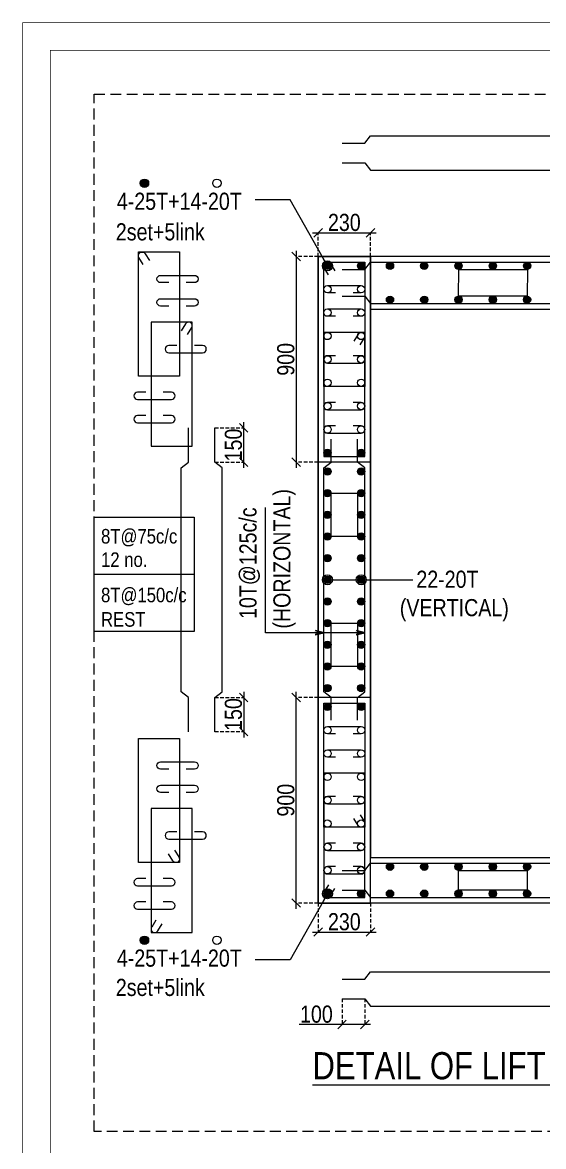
# Model space of a CAD drawing. Header units: millimetres. Extents: x 1112055 to 3390982, y -148532 to 766891.
# Drawn here: x 2240481 to 2249605, y 179229 to 198907 of the extents above; entities that cross this region are included whole.
import ezdxf

# ---------------------------------------------------------------- set-up
doc = ezdxf.new("R2010")
doc.units = ezdxf.units.MM
doc.header["$PDMODE"] = 35
doc.header["$PDSIZE"] = -25
doc.linetypes.add('DASHED2', pattern=[0.375, 0.25, -0.125])
doc.linetypes.add('Hidden', pattern=[9.525, 6.35, -3.175])
for name, color, linetype, lineweight in [('B COL. SIZE DIM', 220, 'Continuous', 25), ('B COLUMN', 1, 'Hidden', 9), ('B P.C.C', 251, 'Continuous', 0), ('B STEEL', 34, 'Continuous', 15), ('B STEEL TEXT', 7, 'Continuous', 15), ('B TITLE BLOCK', 250, 'Continuous', 0)]:
    doc.layers.add(name, color=color, linetype=linetype, lineweight=lineweight)
doc.styles.add('ARIAL', font='arial.ttf')
doc.styles.add('dim inside', font='romans.shx', dxfattribs={"width": 0.8, "height": 125})
doc.styles.add('SWINC', font='swissc.ttf')
doc.dimstyles.new('DIM 1', dxfattribs={"dimscale": 0, "dimtxt": 230, "dimasz": 150, "dimexe": 0.18, "dimexo": 0.0625, "dimgap": 0.5, "dimtad": 1, "dimdec": 0, "dimzin": 0, "dimdsep": 46, "dimtxsty": 'ARIAL', "dimblk": 'OBLIQUE', "dimcen": 6, "dimse1": 1, "dimse2": 1, "dimclrd": 256, "dimclrt": 256, "dimadec": 0, "dimazin": 2, "dimtfac": 0.75, "dimtdec": 0, "dimtix": 1, "dimtofl": 0, "dimtmove": 1, "dimatfit": 3, "dimldrblk": 'OPEN30', "dimfxl": 0.18, "dimfrac": 1, "dimtolj": 1, "dimtzin": 0, "dimlwd": -1, "dimarcsym": 0})
doc.dimstyles.new('dim inside', dxfattribs={"dimtxt": 125, "dimasz": 100, "dimexe": 0, "dimexo": 0, "dimgap": 10, "dimtad": 0, "dimdec": 0, "dimzin": 0, "dimdsep": 46, "dimtxsty": 'dim inside', "dimblk": 'SMALL', "dimcen": 0.09, "dimadec": 0, "dimazin": 0, "dimtfac": 1, "dimtdec": 0, "dimtofl": 0, "dimtmove": 0, "dimatfit": 3, "dimfxl": 1, "dimtolj": 1, "dimtzin": 0, "dimarcsym": 2})

# ---------------------------------------------------------------- blocks, each defined once
blk = doc.blocks.new('_Oblique')
at = {"color": 0, "linetype": 'ByBlock', "lineweight": -2}
blk.add_line((-0.5, -0.5), (0.5, 0.5), dxfattribs=at)
blk = doc.blocks.new('*D461')
at = {"layer": 'B COL. SIZE DIM', "color": 250, "lineweight": 9, "ltscale": 250, "transparency": 16777216}
blk.add_line((2245557, 195225), (2246677, 195225), dxfattribs=at)
at = {"layer": 'B COL. SIZE DIM', "color": 250, "linetype": 'DASHED2', "lineweight": 9, "ltscale": 250, "transparency": 16777216}
for p, q in [((2245657, 194810), (2245657, 195225)), ((2246577, 194810), (2246577, 195225))]:
    blk.add_line(p, q, dxfattribs=at)
at = {"layer": 'Defpoints', "color": 0, "ltscale": 250, "transparency": 16777216}
for p in [(2246577, 195225), (2245657, 194810), (2246577, 194810)]:
    blk.add_point(p, dxfattribs=at)
at = {"layer": 'B COL. SIZE DIM', "color": 250, "lineweight": 9, "ltscale": 250, "transparency": 16777216, "xscale": 150, "yscale": 150, "zscale": 150, "rotation": 180}
blk.add_blockref('_Oblique', (2245657, 195225), dxfattribs=at)
at = {"layer": 'B COL. SIZE DIM', "color": 250, "lineweight": 9, "ltscale": 250, "transparency": 16777216, "xscale": 150, "yscale": 150, "zscale": 150}
blk.add_blockref('_Oblique', (2246577, 195225), dxfattribs=at)
at = {"layer": 'B COL. SIZE DIM', "color": 6, "ltscale": 250, "transparency": 16777216, "insert": (2246117, 195405), "char_height": 300, "attachment_point": 5, "style": 'SWINC'}
blk.add_mtext('\\A1;230', dxfattribs=at)
blk = doc.blocks.new('*D462')
at = {"layer": 'B COL. SIZE DIM', "color": 250, "lineweight": 9, "ltscale": 250, "transparency": 16777216}
blk.add_line((2245272, 194910), (2245272, 191110), dxfattribs=at)
at = {"layer": 'B COL. SIZE DIM', "color": 250, "linetype": 'DASHED2', "lineweight": 9, "ltscale": 250, "transparency": 16777216}
for p, q in [((2245657, 194810), (2245272, 194810)), ((2245657, 191210), (2245272, 191210))]:
    blk.add_line(p, q, dxfattribs=at)
at = {"layer": 'Defpoints', "color": 0, "ltscale": 250, "transparency": 16777216}
for p in [(2245657, 194810), (2245272, 191210), (2245657, 191210)]:
    blk.add_point(p, dxfattribs=at)
at = {"layer": 'B COL. SIZE DIM', "color": 250, "lineweight": 9, "ltscale": 250, "transparency": 16777216, "xscale": 150, "yscale": 150, "zscale": 150}
for p, rotation in [((2245272, 194810), 90), ((2245272, 191210), 270)]:
    blk.add_blockref('_Oblique', p, dxfattribs=dict(at, rotation=rotation))
at = {"layer": 'B COL. SIZE DIM', "color": 6, "ltscale": 250, "transparency": 16777216, "insert": (2245093, 193010), "char_height": 300, "attachment_point": 5, "rotation": 90, "style": 'SWINC'}
blk.add_mtext('\\A1;900', dxfattribs=at)
blk = doc.blocks.new('*D407')
at = {"layer": 'B COL. SIZE DIM', "color": 250, "linetype": 'DASHED2', "lineweight": 9, "ltscale": 250, "transparency": 16777216}
for p, q in [((2245657, 183492), (2245657, 182984)), ((2246577, 183492), (2246577, 182984))]:
    blk.add_line(p, q, dxfattribs=at)
at = {"layer": 'B COL. SIZE DIM', "color": 250, "lineweight": 9, "ltscale": 250, "transparency": 16777216}
blk.add_line((2245557, 182984), (2246677, 182984), dxfattribs=at)
at = {"layer": 'Defpoints', "color": 0, "ltscale": 250, "transparency": 16777216}
for p in [(2245657, 183492), (2246577, 183492), (2246577, 182984)]:
    blk.add_point(p, dxfattribs=at)
at = {"layer": 'B COL. SIZE DIM', "color": 250, "lineweight": 9, "ltscale": 250, "transparency": 16777216, "xscale": 150, "yscale": 150, "zscale": 150, "rotation": 180}
blk.add_blockref('_Oblique', (2245657, 182984), dxfattribs=at)
at = {"layer": 'B COL. SIZE DIM', "color": 250, "lineweight": 9, "ltscale": 250, "transparency": 16777216, "xscale": 150, "yscale": 150, "zscale": 150}
blk.add_blockref('_Oblique', (2246577, 182984), dxfattribs=at)
at = {"layer": 'B COL. SIZE DIM', "color": 6, "ltscale": 250, "transparency": 16777216, "insert": (2246117, 183163), "char_height": 300, "attachment_point": 5, "style": 'SWINC'}
blk.add_mtext('\\A1;230', dxfattribs=at)
blk = doc.blocks.new('*D463')
at = {"layer": 'B COL. SIZE DIM', "color": 250, "lineweight": 9, "ltscale": 250, "transparency": 16777216}
blk.add_line((2245272, 183392), (2245272, 187192), dxfattribs=at)
at = {"layer": 'B COL. SIZE DIM', "color": 250, "linetype": 'DASHED2', "lineweight": 9, "ltscale": 250, "transparency": 16777216}
for p, q in [((2245657, 187092), (2245272, 187092)), ((2245657, 183492), (2245272, 183492))]:
    blk.add_line(p, q, dxfattribs=at)
at = {"layer": 'Defpoints', "color": 0, "ltscale": 250, "transparency": 16777216}
for p in [(2245272, 187092), (2245657, 187092), (2245657, 183492)]:
    blk.add_point(p, dxfattribs=at)
at = {"layer": 'B COL. SIZE DIM', "color": 250, "lineweight": 9, "ltscale": 250, "transparency": 16777216, "xscale": 150, "yscale": 150, "zscale": 150}
for p, rotation in [((2245272, 187092), 90), ((2245272, 183492), 270)]:
    blk.add_blockref('_Oblique', p, dxfattribs=dict(at, rotation=rotation))
at = {"layer": 'B COL. SIZE DIM', "color": 6, "ltscale": 250, "transparency": 16777216, "insert": (2245093, 185292), "char_height": 300, "attachment_point": 5, "rotation": 90, "style": 'SWINC'}
blk.add_mtext('\\A1;900', dxfattribs=at)
blk = doc.blocks.new('_Open30')
at = {"color": 0, "linetype": 'ByBlock', "lineweight": -2}
for p, q in [((-1, 0.27), (0, 0)), ((0, 0), (-1, -0.27)), ((0, 0), (-1, 0))]:
    blk.add_line(p, q, dxfattribs=at)
blk = doc.blocks.new('*D408')
at = {"layer": 'B COL. SIZE DIM', "color": 250, "lineweight": 9, "ltscale": 250, "transparency": 16777216}
blk.add_line((2244355, 187192), (2244355, 186392), dxfattribs=at)
at = {"layer": 'B COL. SIZE DIM', "color": 250, "linetype": 'DASHED2', "lineweight": 9, "ltscale": 250, "transparency": 16777216}
for p, q in [((2243850, 187092), (2244355, 187092)), ((2243850, 186492), (2244355, 186492))]:
    blk.add_line(p, q, dxfattribs=at)
at = {"layer": 'Defpoints', "color": 0, "ltscale": 250, "transparency": 16777216}
for p in [(2243850, 187092), (2243850, 186492), (2244355, 186492)]:
    blk.add_point(p, dxfattribs=at)
at = {"layer": 'B COL. SIZE DIM', "color": 250, "lineweight": 9, "ltscale": 250, "transparency": 16777216, "xscale": 150, "yscale": 150, "zscale": 150}
for p, rotation in [((2244355, 187092), 90), ((2244355, 186492), 270)]:
    blk.add_blockref('_Oblique', p, dxfattribs=dict(at, rotation=rotation))
at = {"layer": 'B COL. SIZE DIM', "color": 6, "ltscale": 250, "transparency": 16777216, "insert": (2244176, 186792), "char_height": 300, "attachment_point": 5, "rotation": 90, "style": 'SWINC'}
blk.add_mtext('\\A1;150', dxfattribs=at)
blk = doc.blocks.new('*D409')
at = {"layer": 'B COL. SIZE DIM', "color": 250, "lineweight": 9, "ltscale": 250, "transparency": 16777216}
blk.add_line((2244355, 191110), (2244355, 191910), dxfattribs=at)
at = {"layer": 'B COL. SIZE DIM', "color": 250, "linetype": 'DASHED2', "lineweight": 9, "ltscale": 250, "transparency": 16777216}
for p, q in [((2243850, 191810), (2244355, 191810)), ((2243850, 191210), (2244355, 191210))]:
    blk.add_line(p, q, dxfattribs=at)
at = {"layer": 'Defpoints', "color": 0, "ltscale": 250, "transparency": 16777216}
for p in [(2243850, 191810), (2244355, 191810), (2243850, 191210)]:
    blk.add_point(p, dxfattribs=at)
at = {"layer": 'B COL. SIZE DIM', "color": 250, "lineweight": 9, "ltscale": 250, "transparency": 16777216, "xscale": 150, "yscale": 150, "zscale": 150}
for p, rotation in [((2244355, 191810), 90), ((2244355, 191210), 270)]:
    blk.add_blockref('_Oblique', p, dxfattribs=dict(at, rotation=rotation))
at = {"layer": 'B COL. SIZE DIM', "color": 6, "ltscale": 250, "transparency": 16777216, "insert": (2244176, 191510), "char_height": 300, "attachment_point": 5, "rotation": 90, "style": 'SWINC'}
blk.add_mtext('\\A1;150', dxfattribs=at)
blk = doc.blocks.new('*D416')
at = {"layer": 'B COL. SIZE DIM', "color": 250, "linetype": 'DASHED2', "lineweight": 9, "ltscale": 250, "transparency": 16777216}
for p, q in [((2246077, 181817), (2246077, 181366)), ((2246477, 181817), (2246477, 181366))]:
    blk.add_line(p, q, dxfattribs=at)
at = {"layer": 'B COL. SIZE DIM', "color": 250, "lineweight": 9, "ltscale": 250, "transparency": 16777216}
for p, q in [((2246077, 181366), (2245329, 181366)), ((2246577, 181366), (2246077, 181366))]:
    blk.add_line(p, q, dxfattribs=at)
at = {"layer": 'Defpoints', "color": 0, "ltscale": 250, "transparency": 16777216}
for p in [(2246077, 181817), (2246477, 181817), (2246077, 181366)]:
    blk.add_point(p, dxfattribs=at)
at = {"layer": 'B COL. SIZE DIM', "color": 250, "lineweight": 9, "ltscale": 250, "transparency": 16777216, "xscale": 150, "yscale": 150, "zscale": 150, "rotation": 180}
blk.add_blockref('_Oblique', (2246077, 181366), dxfattribs=at)
at = {"layer": 'B COL. SIZE DIM', "color": 250, "lineweight": 9, "ltscale": 250, "transparency": 16777216, "xscale": 150, "yscale": 150, "zscale": 150}
blk.add_blockref('_Oblique', (2246477, 181366), dxfattribs=at)
at = {"layer": 'B COL. SIZE DIM', "color": 6, "ltscale": 250, "transparency": 16777216, "insert": (2245628, 181545), "char_height": 300, "attachment_point": 5, "style": 'SWINC'}
blk.add_mtext('\\A1;100', dxfattribs=at)

msp = doc.modelspace()

# ---------------------------------------------------------------- hatches: boundary and pattern name
at = {"layer": 'B STEEL', "lineweight": 13}
h = msp.add_hatch(color=256, dxfattribs=at)
h.dxf.hatch_style = 1
edge = h.paths.add_edge_path()
edge.add_arc((2242617.5, 196092), 73.3, 0, 360)
at = {"layer": 'B STEEL', "lineweight": 9, "ltscale": 0.5}
h = msp.add_hatch(color=34, dxfattribs=at)
edge = h.paths.add_edge_path()
edge.add_arc((2245821, 194645.6), 64, 360, 720, ccw=False)
h = msp.add_hatch(color=34, dxfattribs=at)
edge = h.paths.add_edge_path()
edge.add_arc((2246413, 194645.6), 64, -180, 180)
h = msp.add_hatch(color=34, dxfattribs=at)
edge = h.paths.add_edge_path()
edge.add_arc((2246917, 194645.6), 64, 180, 540, ccw=False)
h = msp.add_hatch(color=34, dxfattribs=at)
edge = h.paths.add_edge_path()
edge.add_arc((2247517, 194645.6), 64, 180, 540, ccw=False)
h = msp.add_hatch(color=34, dxfattribs=at)
edge = h.paths.add_edge_path()
edge.add_arc((2248117, 194645.6), 64, 180, 540, ccw=False)
h = msp.add_hatch(color=34, dxfattribs=at)
edge = h.paths.add_edge_path()
edge.add_arc((2248717, 194645.6), 64, 180, 540, ccw=False)
h = msp.add_hatch(color=34, dxfattribs=at)
edge = h.paths.add_edge_path()
edge.add_arc((2249317, 194645.6), 64, 180, 540, ccw=False)
h = msp.add_hatch(color=34, dxfattribs=at)
edge = h.paths.add_edge_path()
edge.add_arc((2246917, 194053.7), 64, 180, 540, ccw=False)
h = msp.add_hatch(color=34, dxfattribs=at)
edge = h.paths.add_edge_path()
edge.add_arc((2247517, 194053.7), 64, 180, 540, ccw=False)
h = msp.add_hatch(color=34, dxfattribs=at)
edge = h.paths.add_edge_path()
edge.add_arc((2248117, 194053.7), 64, 180, 540, ccw=False)
h = msp.add_hatch(color=34, dxfattribs=at)
edge = h.paths.add_edge_path()
edge.add_arc((2248717, 194053.7), 64, 180, 540, ccw=False)
h = msp.add_hatch(color=34, dxfattribs=at)
edge = h.paths.add_edge_path()
edge.add_arc((2249317, 194053.7), 64, 180, 540, ccw=False)
h = msp.add_hatch(color=34, dxfattribs=at)
edge = h.paths.add_edge_path()
edge.add_arc((2245821, 191373.7), 64, -360, 0)
h = msp.add_hatch(color=34, dxfattribs=at)
edge = h.paths.add_edge_path()
edge.add_arc((2246413, 191373.7), 64, 180, 540, ccw=False)
h = msp.add_hatch(color=34, dxfattribs=at)
edge = h.paths.add_edge_path()
edge.add_arc((2245821, 191045.6), 64, -360, 0)
h = msp.add_hatch(color=34, dxfattribs=at)
edge = h.paths.add_edge_path()
edge.add_arc((2246413, 191045.6), 64, 180, 540, ccw=False)
h = msp.add_hatch(color=34, dxfattribs=at)
edge = h.paths.add_edge_path()
edge.add_arc((2245821, 190666.6), 64, 360, 720, ccw=False)
h = msp.add_hatch(color=34, dxfattribs=at)
edge = h.paths.add_edge_path()
edge.add_arc((2246413, 190666.6), 64, -180, 180)
h = msp.add_hatch(color=34, dxfattribs=at)
edge = h.paths.add_edge_path()
edge.add_arc((2245821, 190287.6), 64, 360, 720, ccw=False)
h = msp.add_hatch(color=34, dxfattribs=at)
edge = h.paths.add_edge_path()
edge.add_arc((2246413, 190287.6), 64, -180, 180)
h = msp.add_hatch(color=34, dxfattribs=at)
edge = h.paths.add_edge_path()
edge.add_arc((2245821, 189908.6), 64, 360, 720, ccw=False)
h = msp.add_hatch(color=34, dxfattribs=at)
edge = h.paths.add_edge_path()
edge.add_arc((2246413, 189908.6), 64, -180, 180)
h = msp.add_hatch(color=34, dxfattribs=at)
edge = h.paths.add_edge_path()
edge.add_arc((2245821, 189529.6), 64, 360, 720, ccw=False)
h = msp.add_hatch(color=34, dxfattribs=at)
edge = h.paths.add_edge_path()
edge.add_arc((2246413, 189529.6), 64, -180, 180)
h = msp.add_hatch(color=34, dxfattribs=at)
edge = h.paths.add_edge_path()
edge.add_arc((2245821, 189150.6), 64, 360, 720, ccw=False)
h = msp.add_hatch(color=34, dxfattribs=at)
edge = h.paths.add_edge_path()
edge.add_arc((2246413, 189150.6), 64, -180, 180)
h = msp.add_hatch(color=34, dxfattribs=at)
edge = h.paths.add_edge_path()
edge.add_arc((2245821, 188771.6), 64, 360, 720, ccw=False)
h = msp.add_hatch(color=34, dxfattribs=at)
edge = h.paths.add_edge_path()
edge.add_arc((2246413, 188771.6), 64, -180, 180)
h = msp.add_hatch(color=34, dxfattribs=at)
edge = h.paths.add_edge_path()
edge.add_arc((2245821, 188392.6), 64, 360, 720, ccw=False)
h = msp.add_hatch(color=34, dxfattribs=at)
edge = h.paths.add_edge_path()
edge.add_arc((2246413, 188392.6), 64, -180, 180)
h = msp.add_hatch(color=34, dxfattribs=at)
edge = h.paths.add_edge_path()
edge.add_arc((2245821, 188013.6), 64, 360, 720, ccw=False)
h = msp.add_hatch(color=34, dxfattribs=at)
edge = h.paths.add_edge_path()
edge.add_arc((2246413, 188013.6), 64, -180, 180)
h = msp.add_hatch(color=34, dxfattribs=at)
edge = h.paths.add_edge_path()
edge.add_arc((2245821, 187634.7), 64, 360, 720, ccw=False)
h = msp.add_hatch(color=34, dxfattribs=at)
edge = h.paths.add_edge_path()
edge.add_arc((2246413, 187634.7), 64, -180, 180)
h = msp.add_hatch(color=34, dxfattribs=at)
edge = h.paths.add_edge_path()
edge.add_arc((2245821, 187255.7), 64, 360, 720, ccw=False)
h = msp.add_hatch(color=34, dxfattribs=at)
edge = h.paths.add_edge_path()
edge.add_arc((2246413, 187255.7), 64, -180, 180)
h = msp.add_hatch(color=34, dxfattribs=at)
edge = h.paths.add_edge_path()
edge.add_arc((2245821, 186927.6), 64, 360, 720, ccw=False)
h = msp.add_hatch(color=34, dxfattribs=at)
edge = h.paths.add_edge_path()
edge.add_arc((2246413, 186927.6), 64, -180, 180)
h = msp.add_hatch(color=34, dxfattribs=at)
edge = h.paths.add_edge_path()
edge.add_arc((2246917, 184127.6), 64, 180, 540, ccw=False)
h = msp.add_hatch(color=34, dxfattribs=at)
edge = h.paths.add_edge_path()
edge.add_arc((2247517, 184127.6), 64, 180, 540, ccw=False)
h = msp.add_hatch(color=34, dxfattribs=at)
edge = h.paths.add_edge_path()
edge.add_arc((2248117, 184127.6), 64, 180, 540, ccw=False)
h = msp.add_hatch(color=34, dxfattribs=at)
edge = h.paths.add_edge_path()
edge.add_arc((2248717, 184127.6), 64, 180, 540, ccw=False)
h = msp.add_hatch(color=34, dxfattribs=at)
edge = h.paths.add_edge_path()
edge.add_arc((2249317, 184127.6), 64, 180, 540, ccw=False)
h = msp.add_hatch(color=34, dxfattribs=at)
edge = h.paths.add_edge_path()
edge.add_arc((2245821, 183655.7), 64, -360, 0)
h = msp.add_hatch(color=34, dxfattribs=at)
edge = h.paths.add_edge_path()
edge.add_arc((2246413, 183655.7), 64, 180, 540, ccw=False)
h = msp.add_hatch(color=34, dxfattribs=at)
edge = h.paths.add_edge_path()
edge.add_arc((2246917, 183655.7), 64, 180, 540, ccw=False)
h = msp.add_hatch(color=34, dxfattribs=at)
edge = h.paths.add_edge_path()
edge.add_arc((2247517, 183655.7), 64, 180, 540, ccw=False)
h = msp.add_hatch(color=34, dxfattribs=at)
edge = h.paths.add_edge_path()
edge.add_arc((2248117, 183655.7), 64, 180, 540, ccw=False)
h = msp.add_hatch(color=34, dxfattribs=at)
edge = h.paths.add_edge_path()
edge.add_arc((2248717, 183655.7), 64, 180, 540, ccw=False)
h = msp.add_hatch(color=34, dxfattribs=at)
edge = h.paths.add_edge_path()
edge.add_arc((2249317, 183655.7), 64, 180, 540, ccw=False)
at = {"layer": 'B STEEL', "lineweight": 13}
h = msp.add_hatch(color=256, dxfattribs=at)
h.dxf.hatch_style = 1
edge = h.paths.add_edge_path()
edge.add_arc((2242617.5, 182840), 73.3, 0, 360)

# ---------------------------------------------------------------- linework, layer by layer
at = {"layer": 'B COLUMN', "color": 1, "linetype": 'ByBlock', "lineweight": 20}
for points in [[(2255657, 192409.6), (2256577, 192409.6), (2256577, 183491.6), (2245657, 183491.6), (2245657, 194809.6), (2246577, 194809.6), (2246577, 184291.6), (2255657, 184291.6)], [(2246577, 194809.6), (2245657, 194809.6), (2245657, 183491.6), (2246577, 183491.6)], [(2246577, 191209.6), (2245657, 191209.6), (2245657, 194809.6), (2246577, 194809.6)], [(2246577, 193889.6), (2255657, 193889.6), (2255657, 194809.6), (2246577, 194809.6)], [(2246577, 187091.6), (2245657, 187091.6), (2245657, 183491.6), (2246577, 183491.6)]]:
    msp.add_lwpolyline(points, close=True, dxfattribs=at)
at = {"layer": 'B P.C.C', "color": 250, "lineweight": 0, "ltscale": 30}
msp.add_line((2241735.6, 189246.6), (2243488.8, 189246.6), dxfattribs=at)
at = {"layer": 'B P.C.C', "color": 250, "linetype": 'Hidden', "lineweight": 0, "ltscale": 30}
msp.add_lwpolyline([(2241735.6, 197652.5), (2261007.4, 197652.5), (2261007.4, 179494.3), (2241735.6, 179494.3)], close=True, dxfattribs=at)
at = {"layer": 'B P.C.C', "color": 250, "lineweight": 0, "ltscale": 30}
msp.add_lwpolyline([(2241735.6, 190249.2), (2243488.8, 190249.2), (2243488.8, 188244), (2241735.6, 188244)], close=True, dxfattribs=at)
at = {"layer": 'B STEEL', "lineweight": 13}
for points in [[(2246077, 196796.4), (2246477, 196796.4), (2246577, 196924.4), (2255657, 196924.4), (2255757, 196796.4), (2256157, 196796.4)], [(2246077, 196452.4), (2246477, 196452.4), (2246577, 196324.4), (2255657, 196324.4), (2255757, 196452.4), (2256157, 196452.4)], [(2246077, 194581.6), (2246477, 194581.6), (2246577, 194709.6), (2255657, 194709.6), (2255757, 194581.6), (2256157, 194581.6)], [(2246077, 194117.7), (2246477, 194117.7), (2246577, 193989.6), (2255657, 193989.6), (2255757, 194117.7), (2256157, 194117.7)], [(2243385.7, 186491.6), (2243385.7, 187091.6), (2243257.7, 187191.6), (2243257.7, 191109.6), (2243385.7, 191209.6), (2243385.7, 191809.6)], [(2243849.7, 186491.6), (2243849.7, 187091.6), (2243977.7, 187191.6), (2243977.7, 191109.6), (2243849.7, 191209.6), (2243849.7, 191809.6)], [(2245885, 186691.6), (2245885, 187091.6), (2245757, 187191.6), (2245757, 191109.6), (2245885, 191209.6), (2245885, 191609.6)], [(2246349, 186691.6), (2246349, 187091.6), (2246477, 187191.6), (2246477, 191109.6), (2246349, 191209.6), (2246349, 191609.6)], [(2246077, 184063.6), (2246477, 184063.6), (2246577, 184191.6), (2255657, 184191.6), (2255757, 184063.6), (2256157, 184063.6)], [(2246077, 183719.7), (2246477, 183719.7), (2246577, 183591.6), (2255657, 183591.6), (2255757, 183719.7), (2256157, 183719.7)], [(2246077, 182160.8), (2246477, 182160.8), (2246577, 182288.8), (2255657, 182288.8), (2255757, 182160.8), (2256157, 182160.8)], [(2246077, 181816.9), (2246477, 181816.9), (2246577, 181688.8), (2255657, 181688.8), (2255757, 181816.9), (2256157, 181816.9)]]:
    msp.add_lwpolyline(points, dxfattribs=at)
for points in [[(2243230.3, 192716.5), (2242510.3, 192716.5), (2242510.3, 194889.5), (2243230.3, 194889.5)], [(2246477, 192536.6), (2245757, 192536.6), (2245757, 194709.6), (2246477, 194709.6)], [(2243454.3, 193662.6), (2242734.3, 193662.6), (2242734.3, 191489.5), (2243454.3, 191489.5)], [(2246477, 193482.7), (2245757, 193482.7), (2245757, 191309.6), (2246477, 191309.6)], [(2246477, 184818.6), (2245757, 184818.6), (2245757, 186991.6), (2246477, 186991.6)], [(2243230.3, 184200.5), (2242510.3, 184200.5), (2242510.3, 186373.6), (2243230.3, 186373.6)], [(2246477, 185764.6), (2245757, 185764.6), (2245757, 183591.6), (2246477, 183591.6)], [(2243454.3, 185146.6), (2242734.3, 185146.6), (2242734.3, 182973.6), (2243454.3, 182973.6)]]:
    msp.add_lwpolyline(points, close=True, dxfattribs=at)
at = {"layer": 'B STEEL', "color": 34, "lineweight": 9, "ltscale": 0.5}
for points in [[(2242594.6, 194670.5), (2242519.8, 194792, -1), (2242628.8, 194859.1), (2242703.6, 194737.6)], [(2245841.3, 194490.6), (2245766.5, 194612.1, -1), (2245875.5, 194679.2), (2245950.3, 194557.7)], [(2243043, 194352.5), (2242900.4, 194352.5, -1), (2242900.4, 194480.5), (2243492.3, 194480.5, -1), (2243492.3, 194352.5), (2243349.7, 194352.5)], [(2245963.7, 194172.6), (2245821, 194172.6, -1), (2245821, 194300.6), (2246413, 194300.6, -1), (2246413, 194172.6), (2246270.3, 194172.6)], [(2243043, 193943.5), (2242900.4, 193943.5, -1), (2242900.4, 194071.5), (2243492.3, 194071.5, -1), (2243492.3, 193943.5), (2243349.7, 193943.5)], [(2245963.7, 193763.6), (2245821, 193763.6, -1), (2245821, 193891.7), (2246413, 193891.7, -1), (2246413, 193763.6), (2246270.3, 193763.6)], [(2243370, 193443.5), (2243444.8, 193565, 1), (2243335.7, 193632.1), (2243261, 193510.6)], [(2246392.7, 193263.6), (2246467.5, 193385.1, 1), (2246358.4, 193452.2), (2246283.7, 193330.7)], [(2243186.5, 193253.6), (2243043.9, 193253.6, 1), (2243043.9, 193125.5), (2243635.8, 193125.5, 1), (2243635.8, 193253.6), (2243493.2, 193253.6)], [(2245963.7, 193073.7), (2245821, 193073.7, 1), (2245821, 192945.6), (2246413, 192945.6, 1), (2246413, 193073.7), (2246270.3, 193073.7)], [(2242639.8, 192435.6), (2242497.1, 192435.6, 1), (2242497.1, 192307.5), (2243089.1, 192307.5, 1), (2243089.1, 192435.6), (2242946.4, 192435.6)], [(2245963.7, 192255.7), (2245821, 192255.7, 1), (2245821, 192127.6), (2246413, 192127.6, 1), (2246413, 192255.7), (2246270.3, 192255.7)], [(2242639.8, 192026.6), (2242497.1, 192026.6, 1), (2242497.1, 191898.5), (2243089.1, 191898.5, 1), (2243089.1, 192026.6), (2242946.4, 192026.6)], [(2245963.7, 191846.7), (2245821, 191846.7, 1), (2245821, 191718.6), (2246413, 191718.6, 1), (2246413, 191846.7), (2246270.3, 191846.7)], [(2245963.7, 186454.6), (2245821, 186454.6, -1), (2245821, 186582.6), (2246413, 186582.6, -1), (2246413, 186454.6), (2246270.3, 186454.6)], [(2245963.7, 186045.6), (2245821, 186045.6, -1), (2245821, 186173.6), (2246413, 186173.6, -1), (2246413, 186045.6), (2246270.3, 186045.6)], [(2243043, 185836.5), (2242900.4, 185836.5, -1), (2242900.4, 185964.6), (2243492.3, 185964.6, -1), (2243492.3, 185836.5), (2243349.7, 185836.5)], [(2243043, 185427.5), (2242900.4, 185427.5, -1), (2242900.4, 185555.6), (2243492.3, 185555.6, -1), (2243492.3, 185427.5), (2243349.7, 185427.5)], [(2245963.7, 185355.7), (2245821, 185355.7, 1), (2245821, 185227.6), (2246413, 185227.6, 1), (2246413, 185355.7), (2246270.3, 185355.7)], [(2246392.7, 185037.7), (2246467.5, 184916.2, -1), (2246358.4, 184849.1), (2246283.7, 184970.6)], [(2243186.5, 184737.6), (2243043.9, 184737.6, 1), (2243043.9, 184609.5), (2243635.8, 184609.5, 1), (2243635.8, 184737.6), (2243493.2, 184737.6)], [(2243146, 184419.6), (2243220.8, 184298.1, -1), (2243111.8, 184231), (2243037, 184352.5)], [(2245963.7, 184537.7), (2245821, 184537.7, 1), (2245821, 184409.6), (2246413, 184409.6, 1), (2246413, 184537.7), (2246270.3, 184537.7)], [(2245963.7, 184128.7), (2245821, 184128.7, 1), (2245821, 184000.6), (2246413, 184000.6, 1), (2246413, 184128.7), (2246270.3, 184128.7)], [(2242639.8, 183919.6), (2242497.1, 183919.6, 1), (2242497.1, 183791.5), (2243089.1, 183791.5, 1), (2243089.1, 183919.6), (2242946.4, 183919.6)], [(2245841.3, 183810.7), (2245766.5, 183689.2, 1), (2245875.5, 183622.1), (2245950.3, 183743.6)], [(2242639.8, 183510.6), (2242497.1, 183510.6, 1), (2242497.1, 183382.5), (2243089.1, 183382.5, 1), (2243089.1, 183510.6), (2242946.4, 183510.6)], [(2242818.5, 183192.6), (2242743.8, 183071.1, 1), (2242852.8, 183004), (2242927.6, 183125.5)]]:
    msp.add_lwpolyline(points, format="xyb", dxfattribs=at)
at = {"layer": 'B STEEL', "color": 3, "lineweight": 13}
for points in [[(2249324.2, 194581.2), (2249317, 194117.7), (2248117, 194117.7), (2248124.2, 194581.2)], [(2245885, 190666.6), (2246349, 190666.6), (2246349, 189908.6), (2245885, 189908.6)], [(2245885, 188392.6), (2246349, 188392.6), (2246349, 187634.7), (2245885, 187634.7)], [(2249317, 184063.6), (2249317, 183719.7), (2248117, 183719.7), (2248117, 184063.6)]]:
    msp.add_lwpolyline(points, close=True, dxfattribs=at)
at = {"layer": 'B STEEL', "lineweight": 13}
for centre in [(2242617.5, 196092), (2243885.9, 196092), (2242617.5, 182840), (2243885.9, 182840)]:
    msp.add_circle(centre, 73.3, dxfattribs=at)
at = {"layer": 'B STEEL', "color": 34, "lineweight": 9, "ltscale": 0.5}
for centre in [(2245821, 194645.6), (2246413, 194645.6), (2246917, 194645.6), (2247517, 194645.6), (2248117, 194645.6), (2248717, 194645.6), (2249317, 194645.6), (2245821, 194236.6), (2246413, 194236.6), (2246917, 194053.7), (2247517, 194053.7), (2248117, 194053.7), (2248717, 194053.7), (2249317, 194053.7), (2245821, 193827.6), (2246413, 193827.6), (2245821, 193418.6), (2246413, 193418.6), (2245821, 193009.6), (2246413, 193009.6), (2245821, 192600.6), (2246413, 192600.6), (2245821, 192191.7), (2246413, 192191.7), (2245821, 191782.7), (2246413, 191782.7), (2245821, 191373.7), (2246413, 191373.7), (2245821, 191045.6), (2246413, 191045.6), (2245821, 190666.6), (2246413, 190666.6), (2245821, 190287.6), (2246413, 190287.6), (2245821, 189908.6), (2246413, 189908.6), (2245821, 189529.6), (2246413, 189529.6), (2245821, 189150.6), (2246413, 189150.6), (2245821, 188771.6), (2246413, 188771.6), (2245821, 188392.6), (2246413, 188392.6), (2245821, 188013.6), (2246413, 188013.6), (2245821, 187634.7), (2246413, 187634.7), (2245821, 187255.7), (2246413, 187255.7), (2245821, 186927.6), (2246413, 186927.6), (2245821, 186518.6), (2246413, 186518.6), (2245821, 186109.6), (2246413, 186109.6), (2245821, 185700.6), (2246413, 185700.6), (2245821, 185291.6), (2246413, 185291.6), (2245821, 184882.6), (2246413, 184882.6), (2245821, 184473.6), (2246413, 184473.6), (2246917, 184127.6), (2247517, 184127.6), (2248117, 184127.6), (2248717, 184127.6), (2249317, 184127.6), (2245821, 184064.6), (2246413, 184064.6), (2245821, 183655.7), (2246413, 183655.7), (2246917, 183655.7), (2247517, 183655.7), (2248117, 183655.7), (2248717, 183655.7), (2249317, 183655.7)]:
    msp.add_circle(centre, 64, dxfattribs=at)
at = {"layer": 'B TITLE BLOCK', "color": 1, "const_width": 10.8}
msp.add_lwpolyline([(2311468.3, 198901.7), (2311468.3, 144825.3), (2240486.4, 144825.3), (2240486.4, 198901.7)], close=True, dxfattribs=at)
at = {"layer": 'B TITLE BLOCK', "color": 250, "lineweight": 0, "const_width": 10.8}
msp.add_lwpolyline([(2310987.7, 198421.1), (2310987.7, 145305.9), (2240967.1, 145305.9), (2240967.1, 198421.1)], close=True, dxfattribs=at)

# ---------------------------------------------------------------- texts
at = {"layer": 'B STEEL TEXT', "lineweight": 5, "style": 'SWINC'}
for s, height, p in [('4-25T+14-20T', 300, (2242133.6, 195627.3)), ('2set+5link', 300, (2242115.9, 195092.4)), ('8T@75c/c', 255, (2241857, 189785.2)), ('12 no.', 255, (2241857, 189375.7)), ('22-20T', 300, (2247378.1, 189010.3)), ('8T@150c/c', 255, (2241857, 188756.8)), ('(VERTICAL)', 300, (2247088.8, 188513.1)), ('REST', 255, (2241857, 188329.7)), ('4-25T+14-20T', 300, (2242133.6, 182377.7)), ('2set+5link', 300, (2242115.9, 181864.9))]:
    msp.add_text(s, height=height, dxfattribs=at).set_placement(p)
for s, p in [('(HORIZONTAL)', (2245174.3, 188296)), ('10T@125c/c', (2244579.4, 188464.7))]:
    msp.add_text(s, height=300, rotation=90, dxfattribs=at).set_placement(p)
at = {"layer": 'B TITLE BLOCK', "color": 0, "style": 'SWINC'}
msp.add_text('%%UDETAIL OF LIFT UP TO BASEMENT FLOOR LVL.', height=475.05, dxfattribs=at).set_placement((2245559, 180406.2))

# ---------------------------------------------------------------- dimensions: what is measured, and where the dimension line sits
at = {"layer": 'B COL. SIZE DIM', "color": 250, "ltscale": 250}
for base, p1, p2, picture, middle in [((2246577, 195225.4), (2245657, 194809.6), (2246577, 194809.6), '*D461', (2246117, 195404.6)), ((2246577, 182984.3), (2245657, 183491.6), (2246577, 183491.6), '*D407', (2246117, 183163.5)), ((2246077, 181366.5), (2246477, 181816.9), (2246077, 181816.9), '*D416', (2245628.1, 181545.4))]:
    dim = msp.add_linear_dim(base=base, p1=p1, p2=p2, dimstyle='dim inside', override={"dimtxt": 300, "dimasz": 150, "dimgap": 25, "dimtad": 3, "dimlfac": 0.25, "dimtxsty": 'SWINC', "dimblk1": 'Oblique', "dimblk2": 'Oblique', "dimsah": 1, "dimdle": 100, "dimclrd": 250, "dimclre": 250, "dimclrt": 6, "dimfxl": 1000, "dimlwd": 9, "dimlwe": 9}, dxfattribs=at)
    dim.commit()
    dim.dimension.update_dxf_attribs({"geometry": picture, "text_midpoint": middle})
for base, p1, p2, angle, picture, middle in [((2245272.2, 191209.6), (2245657, 194809.6), (2245657, 191209.6), 90, '*D462', (2245093.2, 193009.6)), ((2244354.8, 191809.6), (2243849.7, 191209.6), (2243849.7, 191809.6), 270, '*D409', (2244175.8, 191509.6)), ((2244354.8, 186491.6), (2243849.7, 187091.6), (2243849.7, 186491.6), 90, '*D408', (2244175.8, 186791.6)), ((2245272.2, 187091.6), (2245657, 183491.6), (2245657, 187091.6), 270, '*D463', (2245093.2, 185291.6))]:
    dim = msp.add_linear_dim(base=base, p1=p1, p2=p2, angle=angle, dimstyle='dim inside', override={"dimtxt": 300, "dimasz": 150, "dimgap": 25, "dimtad": 3, "dimlfac": 0.25, "dimtxsty": 'SWINC', "dimblk1": 'Oblique', "dimblk2": 'Oblique', "dimsah": 1, "dimdle": 100, "dimclrd": 250, "dimclre": 250, "dimclrt": 6, "dimfxl": 1000, "dimlwd": 9, "dimlwe": 9}, dxfattribs=at)
    dim.commit()
    dim.dimension.update_dxf_attribs({"geometry": picture, "text_midpoint": middle})

# ---------------------------------------------------------------- leaders
at = {"layer": 'B STEEL TEXT', "lineweight": 9}
for points in [[(2245821, 194645.6), (2245170.4, 195801.8), (2244557.3, 195801.8)], [(2245821, 189150.6), (2247317.5, 189150.6)], [(2246413, 189150.6), (2247317.5, 189150.6)], [(2245821, 183655.7), (2245170.4, 182499.5), (2244557.3, 182499.5)]]:
    msp.add_leader(points, dimstyle='DIM 1', override={"dimscale": 1, "dimasz": 175, "dimtad": 0, "dimtxsty": 'SWINC', "dimldrblk": 'DotBlank', "dimfxlon": 1, "dimarcsym": 2}, dxfattribs=at)
at = {"layer": 'B STEEL TEXT', "lineweight": 5}
for points in [[(2246477, 188224.9), (2244737.9, 188224.9), (2244737.9, 190419.1)], [(2245757, 188224.9), (2244737.9, 188224.9), (2244737.9, 190419.1)]]:
    msp.add_leader(points, dimstyle='DIM 1', override={"dimscale": 1, "dimtad": 0, "dimtxsty": 'SWINC', "dimfxlon": 1, "dimlwd": 5, "dimarcsym": 2}, dxfattribs=at)

doc.saveas('drawing.dxf')
